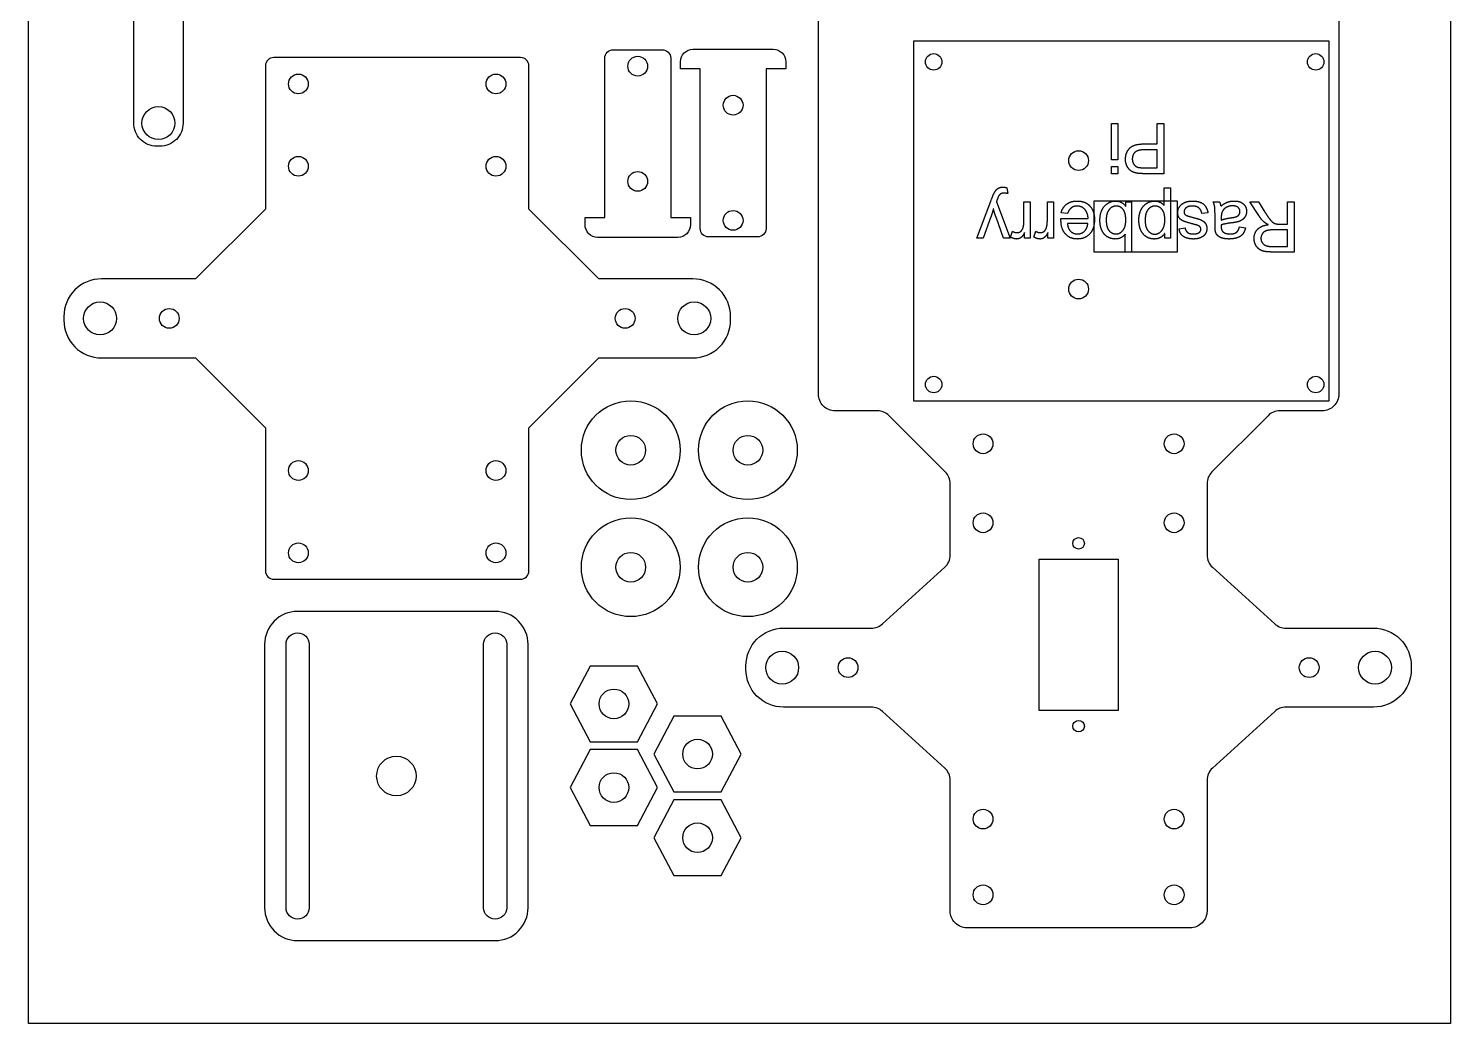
# Model space of a CAD drawing. Header units: inches. Extents: x -6.28 to 2.22, y -9.18 to 0.32.
# Drawn here: x -6.28 to 2.22, y -9.18 to -3.23 of the extents above; entities that cross this region are included whole.
import ezdxf

# ---------------------------------------------------------------- set-up
doc = ezdxf.new("R2010")
doc.units = ezdxf.units.IN
doc.layers.get('0').update_dxf_attribs({"linetype": 'CONTINUOUS'})

msp = doc.modelspace()

# ---------------------------------------------------------------- linework, layer by layer
for p, q in [((0.1972, -4.0112), (0.1972, -3.7938)), ((0.1972, -3.7938), (0.234, -3.7938)), ((0.234, -3.7938), (0.234, -4.0112)), ((0.4693, -3.9158), (0.4693, -3.7938)), ((0.4693, -3.7938), (0.509, -3.7938)), ((0.509, -3.7938), (0.509, -4.0938)), ((0.4693, -3.9512), (0.3918, -3.9512)), ((0.3924, -3.9158), (0.4693, -3.9158)), ((0.4693, -4.0584), (0.4693, -3.9512)), ((0.234, -4.0112), (0.1972, -4.0112)), ((0.1972, -4.0938), (0.1972, -4.0515)), ((0.1972, -4.0515), (0.234, -4.0515)), ((0.234, -4.0515), (0.234, -4.0938)), ((0.3926, -4.0584), (0.4693, -4.0584)), ((0.234, -4.0938), (0.1972, -4.0938)), ((0.509, -4.0938), (0.3959, -4.0938)), ((-0.428, -4.1784), (-0.4239, -4.2129)), ((0.5119, -4.2846), (0.5119, -4.1788)), ((0.5119, -4.1788), (0.5487, -4.1788)), ((0.5487, -4.1788), (0.5487, -4.4794)), ((-0.6079, -4.4794), (-0.5252, -4.2584)), ((-0.4912, -4.2616), (-0.4088, -4.4794)), ((-0.3265, -4.3758), (-0.3265, -4.2621)), ((-0.3265, -4.2621), (-0.2897, -4.2621)), ((-0.2897, -4.2621), (-0.2897, -4.4794)), ((-0.1869, -4.3758), (-0.1869, -4.2621)), ((-0.1869, -4.2621), (-0.1501, -4.2621)), ((-0.1501, -4.2621), (-0.1501, -4.4794)), ((-0.0662, -4.332), (-0.1043, -4.3273)), ((0.2817, -4.2621), (0.3159, -4.2621)), ((0.2817, -4.2893), (0.2817, -4.2621)), ((0.3159, -4.2621), (0.3159, -4.5621)), ((0.773, -4.3269), (0.7366, -4.3327)), ((0.8037, -4.2621), (0.8422, -4.2621)), ((1.0765, -4.3437), (1.0243, -4.2621)), ((1.0243, -4.2621), (1.0743, -4.2621)), ((1.0743, -4.2621), (1.114, -4.3245)), ((1.249, -4.3953), (1.249, -4.2621)), ((1.249, -4.2621), (1.2887, -4.2621)), ((1.2887, -4.2621), (1.2887, -4.5621)), ((-0.5246, -4.3527), (-0.571, -4.4794)), ((-0.4485, -4.4794), (-0.4937, -4.3535)), ((-0.1053, -4.3613), (0.0568, -4.3613)), ((0.0548, -4.3916), (-0.0666, -4.3916)), ((0.6007, -4.4233), (0.6367, -4.4184)), ((0.8154, -4.4022), (0.8154, -4.3531)), ((0.8526, -4.3576), (0.8526, -4.3711)), ((0.9615, -4.4125), (0.9975, -4.4174)), ((1.203, -4.3953), (1.249, -4.3953)), ((-0.571, -4.4794), (-0.6079, -4.4794)), ((-0.4088, -4.4794), (-0.4485, -4.4794)), ((-0.4077, -4.4724), (-0.395, -4.4383)), ((-0.3228, -4.4794), (-0.3228, -4.4464)), ((-0.2897, -4.4794), (-0.3228, -4.4794)), ((-0.2682, -4.4724), (-0.2555, -4.4383)), ((-0.1832, -4.4794), (-0.1832, -4.4464)), ((-0.1501, -4.4794), (-0.1832, -4.4794)), ((0.279, -4.5621), (0.279, -4.455)), ((0.5152, -4.4794), (0.5152, -4.4511)), ((0.5487, -4.4794), (0.5152, -4.4794)), ((1.249, -4.4297), (1.1637, -4.4297)), ((1.249, -4.5289), (1.249, -4.4297)), ((0.3159, -4.5621), (0.279, -4.5621)), ((1.1541, -4.5289), (1.249, -4.5289)), ((1.2887, -4.5621), (1.1557, -4.5621))]:
    msp.add_line(p, q)
for points in [[(2.2232, 0.3247), (2.2232, -9.1753), (-6.2768, -9.1753), (-6.2768, 0.3247)], [(1.4982, -3.3009), (-0.9861, -3.3009), (-0.9861, -5.4518), (1.4982, -5.4518)], [(0.0923, -4.2562), (0.5886, -4.2562), (0.5886, -4.5621), (0.0923, -4.5621)], [(0.2362, -6.3976), (0.2362, -7.3031), (-0.2362, -7.3031), (-0.2362, -6.3976)], [(-2.6358, -7.0376), (-2.9192, -7.0376), (-3.0386, -7.264), (-2.9192, -7.4904), (-2.6358, -7.4904), (-2.5164, -7.264)], [(-2.1358, -7.3376), (-2.4192, -7.3376), (-2.5386, -7.564), (-2.4192, -7.7904), (-2.1358, -7.7904), (-2.0164, -7.564)], [(-2.6358, -7.5376), (-2.9192, -7.5376), (-3.0386, -7.764), (-2.9192, -7.9904), (-2.6358, -7.9904), (-2.5164, -7.764)], [(-2.1358, -7.8376), (-2.4192, -7.8376), (-2.5386, -8.064), (-2.4192, -8.2904), (-2.1358, -8.2904), (-2.0164, -8.064)]]:
    msp.add_lwpolyline(points, close=True)
for points in [[(-5.3524, -3.7913, -0.414214), (-5.4902, -3.9291), (-5.5098, -3.9291, -0.414214), (-5.6476, -3.7913), (-5.6476, -0.2087, -0.414214), (-5.5098, -0.0709), (-5.4902, -0.0709, -0.414214), (-5.3524, -0.2087)], [(-2.8679, -4.7227), (-3.2854, -4.3051), (-3.2854, -3.4496, 0.414214), (-3.3354, -3.3996), (-4.8102, -3.3996, 0.414214), (-4.8602, -3.4496), (-4.8602, -4.3051), (-5.2778, -4.7227), (-5.8402, -4.7227, 0.414214), (-6.0652, -4.9477), (-6.0652, -4.9701, 0.414214), (-5.8402, -5.1951), (-5.2778, -5.1951), (-4.8602, -5.6127), (-4.8602, -6.4682, 0.414214), (-4.8102, -6.5182), (-3.3354, -6.5182, 0.414214), (-3.2854, -6.4682), (-3.2854, -5.6127), (-2.8679, -5.1951), (-2.3054, -5.1951, 0.414214), (-2.0804, -4.9701), (-2.0804, -4.9477, 0.414214), (-2.3054, -4.7227)], [(-2.875, -4.4746, -0.414214), (-2.95, -4.3996), (-2.95, -4.3565), (-2.8319, -4.3565), (-2.8319, -3.4026, -0.414214), (-2.7819, -3.3526), (-2.4882, -3.3526, -0.414214), (-2.4382, -3.4026), (-2.4382, -4.3565), (-2.3201, -4.3565), (-2.3201, -4.3996, -0.414214), (-2.3951, -4.4746)], [(-1.825, -3.3496, -0.414214), (-1.75, -3.4246), (-1.75, -3.4677), (-1.8681, -3.4677), (-1.8681, -4.4217, -0.414214), (-1.9181, -4.4717), (-2.2118, -4.4717, -0.414214), (-2.2618, -4.4217), (-2.2618, -3.4677), (-2.3799, -3.4677), (-2.3799, -3.4246, -0.414214), (-2.3049, -3.3496)], [(-3.2904, -8.4825), (-3.2904, -6.9077, 0.414214), (-3.4872, -6.7109), (-4.6683, -6.7109, 0.414214), (-4.8652, -6.9077), (-4.8652, -8.4825, 0.414214), (-4.6683, -8.6794), (-3.4872, -8.6794, 0.414214)], [(-4.5994, -6.9077), (-4.5994, -8.4825, -1), (-4.7372, -8.4825), (-4.7372, -6.9077, -1)], [(-3.4183, -6.9077), (-3.4183, -8.4825, -1), (-3.5561, -8.4825), (-3.5561, -6.9077, -1)]]:
    msp.add_lwpolyline(points, format="xyb", close=True)
msp.add_lwpolyline([(1.5551, -0.1), (1.5551, -5.4118, -0.414214), (1.4551, -5.5118), (1.2028, -5.5118, 0.198912), (1.1321, -5.5411), (0.797, -5.8762, 0.198912), (0.7677, -5.9469), (0.7677, -6.3731, 0.211309), (0.8004, -6.4471), (1.1722, -6.785, 0.186575), (1.2394, -6.811), (1.7632, -6.811, -0.414214), (1.9882, -7.036), (1.9882, -7.0585, -0.414214), (1.7632, -7.2835), (1.2394, -7.2835, 0.186575), (1.1722, -7.3095), (0.8004, -7.6474, 0.211309), (0.7677, -7.7214), (0.7677, -8.5024, -0.414214), (0.6677, -8.6024), (-0.6677, -8.6024, -0.414214), (-0.7677, -8.5024), (-0.7677, -7.7214, 0.211309), (-0.8004, -7.6474), (-1.1722, -7.3095, 0.186575), (-1.2394, -7.2835), (-1.7632, -7.2835, -0.414214), (-1.9882, -7.0585), (-1.9882, -7.036, -0.414214), (-1.7632, -6.811), (-1.2394, -6.811, 0.186575), (-1.1722, -6.785), (-0.8004, -6.4471, 0.211309), (-0.7677, -6.3731), (-0.7677, -5.9469, 0.198912), (-0.797, -5.8762), (-1.1321, -5.5411, 0.198912), (-1.2028, -5.5118), (-1.4551, -5.5118, -0.414214), (-1.5551, -5.4118), (-1.5551, -0.1, -0.414214)], format="xyb")
for centre, radius in [((-2.635, -3.451), 0.0591), ((-0.8661, -3.4252), 0.0492), ((1.4173, -3.4252), 0.0492), ((-4.6634, -3.5571), 0.0591), ((-3.4823, -3.5571), 0.0591), ((-2.065, -3.6843), 0.0591), ((-5.5, -3.7913), 0.0984), ((-4.6634, -4.0492), 0.0591), ((-3.4823, -4.0492), 0.0591), ((0, -4.0157), 0.0591), ((-2.635, -4.14), 0.0591), ((-2.065, -4.3732), 0.0591), ((0, -4.7835), 0.0591), ((-5.8487, -4.9589), 0.0984), ((-5.4353, -4.9589), 0.0591), ((-2.7104, -4.9589), 0.0591), ((-2.297, -4.9589), 0.0984), ((-0.8661, -5.3543), 0.0492), ((1.4173, -5.3543), 0.0492), ((-2.6768, -5.747), 0.2953), ((-1.9768, -5.747), 0.2953), ((-2.6768, -5.747), 0.0886), ((-1.9768, -5.747), 0.0886), ((-0.5709, -5.7087), 0.0591), ((0.5709, -5.7087), 0.0591), ((-4.6634, -5.8686), 0.0591), ((-3.4823, -5.8686), 0.0591), ((-2.6768, -6.447), 0.2953), ((-1.9768, -6.447), 0.2953), ((-0.5709, -6.1811), 0.0591), ((0.5709, -6.1811), 0.0591), ((0, -6.3041), 0.0344), ((-4.6634, -6.3608), 0.0591), ((-3.4823, -6.3608), 0.0591), ((-2.6768, -6.447), 0.0886), ((-1.9768, -6.447), 0.0886), ((-1.7717, -7.0472), 0.0984), ((1.7717, -7.0472), 0.0984), ((-1.378, -7.0472), 0.0591), ((1.378, -7.0472), 0.0591), ((-2.7775, -7.264), 0.0886), ((0, -7.3967), 0.0344), ((-2.2775, -7.564), 0.0886), ((-4.0778, -7.6951), 0.1181), ((-2.7775, -7.764), 0.0886), ((-0.5709, -7.9528), 0.0591), ((0.5709, -7.9528), 0.0591), ((-2.2775, -8.064), 0.0886), ((-0.5709, -8.4055), 0.0591), ((0.5709, -8.4055), 0.0591)]:
    msp.add_circle(centre, radius)
for points in [[(0.2801, -4.0071), (0.2801, -3.9688), (0.3044, -3.9423)], [(0.3044, -3.9423), (0.3288, -3.9158), (0.3924, -3.9158)], [(0.3372, -3.9655), (0.321, -3.9799), (0.321, -4.0059)], [(0.3918, -3.9512), (0.3533, -3.9512), (0.3372, -3.9655)], [(0.2892, -4.048), (0.2801, -4.0294), (0.2801, -4.0071)], [(0.3132, -4.077), (0.2983, -4.0666), (0.2892, -4.048)], [(0.3502, -4.091), (0.3281, -4.0873), (0.3132, -4.077)], [(0.321, -4.0059), (0.321, -4.0247), (0.3305, -4.0381)], [(0.3305, -4.0381), (0.34, -4.0515), (0.3556, -4.0558)], [(0.3556, -4.0558), (0.3656, -4.0584), (0.3926, -4.0584)], [(0.3959, -4.0938), (0.366, -4.0938), (0.3502, -4.091)], [(-0.5252, -4.2584), (-0.5119, -4.2226), (-0.5045, -4.2091)], [(-0.5045, -4.2091), (-0.4947, -4.1908), (-0.482, -4.1824)], [(-0.4767, -4.2252), (-0.4802, -4.2307), (-0.4879, -4.2526)], [(-0.482, -4.1824), (-0.4693, -4.1739), (-0.4517, -4.1739)], [(-0.4646, -4.2138), (-0.472, -4.2179), (-0.4767, -4.2252)], [(-0.445, -4.2097), (-0.4573, -4.2097), (-0.4646, -4.2138)], [(-0.4517, -4.1739), (-0.4411, -4.1739), (-0.428, -4.1784)], [(-0.4239, -4.2129), (-0.436, -4.2097), (-0.445, -4.2097)], [(-0.5094, -4.3032), (-0.5158, -4.3286), (-0.5246, -4.3527)], [(-0.4937, -4.3535), (-0.5025, -4.3296), (-0.5094, -4.3032)], [(-0.4879, -4.2526), (-0.489, -4.2557), (-0.4912, -4.2616)], [(-0.1043, -4.3273), (-0.0952, -4.294), (-0.0709, -4.2756)], [(-0.0709, -4.2756), (-0.0465, -4.2571), (-0.0087, -4.2571)], [(-0.0435, -4.2981), (-0.0578, -4.3087), (-0.0662, -4.332)], [(-0.0089, -4.2874), (-0.0292, -4.2874), (-0.0435, -4.2981)], [(0.0365, -4.3065), (0.0183, -4.2874), (-0.0089, -4.2874)], [(-0.0087, -4.2571), (0.039, -4.2571), (0.0669, -4.2865)], [(0.0568, -4.3613), (0.0548, -4.3255), (0.0365, -4.3065)], [(0.0669, -4.2865), (0.0949, -4.3159), (0.0949, -4.3689)], [(0.1274, -4.374), (0.1274, -4.3181), (0.155, -4.2876)], [(0.155, -4.2876), (0.1827, -4.2571), (0.2213, -4.2571)], [(0.1827, -4.3084), (0.1651, -4.3294), (0.1651, -4.3709)], [(0.2244, -4.2874), (0.2002, -4.2874), (0.1827, -4.3084)], [(0.2213, -4.2571), (0.2598, -4.2571), (0.2817, -4.2893)], [(0.2715, -4.3159), (0.2541, -4.2874), (0.2244, -4.2874)], [(0.2821, -4.3724), (0.2821, -4.3333), (0.2715, -4.3159)], [(0.3601, -4.3724), (0.3601, -4.339), (0.372, -4.3123)], [(0.372, -4.3123), (0.384, -4.2856), (0.4068, -4.2714)], [(0.4152, -4.3082), (0.3977, -4.329), (0.3977, -4.3726)], [(0.4068, -4.2714), (0.4296, -4.2571), (0.4548, -4.2571)], [(0.4573, -4.2874), (0.4327, -4.2874), (0.4152, -4.3082)], [(0.4548, -4.2571), (0.4732, -4.2571), (0.4879, -4.2649)], [(0.4984, -4.3075), (0.4814, -4.2874), (0.4573, -4.2874)], [(0.4879, -4.2649), (0.5025, -4.2727), (0.5119, -4.2846)], [(0.5154, -4.3695), (0.5154, -4.3275), (0.4984, -4.3075)], [(0.5925, -4.3259), (0.5925, -4.3075), (0.6033, -4.2912)], [(0.6013, -4.3574), (0.5925, -4.3447), (0.5925, -4.3259)], [(0.6033, -4.2912), (0.614, -4.275), (0.6343, -4.266)], [(0.6427, -4.2978), (0.6304, -4.3081), (0.6304, -4.322)], [(0.6304, -4.322), (0.6304, -4.3345), (0.6412, -4.3417)], [(0.6343, -4.266), (0.6545, -4.2571), (0.6801, -4.2571)], [(0.6803, -4.2874), (0.655, -4.2874), (0.6427, -4.2978)], [(0.6801, -4.2571), (0.7225, -4.2571), (0.7447, -4.2747)], [(0.7195, -4.2991), (0.7055, -4.2874), (0.6803, -4.2874)], [(0.7366, -4.3327), (0.7335, -4.3108), (0.7195, -4.2991)], [(0.7447, -4.2747), (0.7669, -4.2923), (0.773, -4.3269)], [(0.813, -4.2882), (0.8107, -4.2745), (0.8037, -4.2621)], [(0.8154, -4.3531), (0.8154, -4.3018), (0.813, -4.2882)], [(0.8422, -4.2621), (0.8479, -4.2735), (0.8496, -4.2889)], [(0.8496, -4.2889), (0.87, -4.2715), (0.889, -4.2643)], [(0.8586, -4.3208), (0.8526, -4.3333), (0.8526, -4.3576)], [(0.8829, -4.2953), (0.8663, -4.3046), (0.8586, -4.3208)], [(0.9208, -4.286), (0.8995, -4.286), (0.8829, -4.2953)], [(0.889, -4.2643), (0.9079, -4.2571), (0.9296, -4.2571)], [(0.9534, -4.2958), (0.9423, -4.286), (0.9208, -4.286)], [(0.9296, -4.2571), (0.9654, -4.2571), (0.9846, -4.2746)], [(0.9646, -4.3204), (0.9646, -4.3056), (0.9534, -4.2958)], [(0.9595, -4.3379), (0.9646, -4.33), (0.9646, -4.3204)], [(0.9846, -4.2746), (1.0039, -4.2921), (1.0039, -4.3194)], [(1.0039, -4.3194), (1.0039, -4.3353), (0.9966, -4.3485)], [(1.114, -4.3245), (1.1314, -4.3515), (1.1426, -4.3658)], [(-0.3463, -4.439), (-0.3367, -4.4317), (-0.3326, -4.4188)], [(-0.3326, -4.4188), (-0.3265, -4.3992), (-0.3265, -4.3758)], [(-0.2068, -4.439), (-0.1972, -4.4317), (-0.1931, -4.4188)], [(-0.1931, -4.4188), (-0.1869, -4.3992), (-0.1869, -4.3758)], [(-0.1055, -4.3711), (-0.1055, -4.3679), (-0.1053, -4.3613)], [(-0.0779, -4.4546), (-0.1055, -4.425), (-0.1055, -4.3711)], [(-0.0666, -4.3916), (-0.0641, -4.419), (-0.0527, -4.4327)], [(0.0356, -4.437), (0.0529, -4.42), (0.0548, -4.3916)], [(0.0949, -4.3689), (0.0949, -4.4237), (0.0666, -4.454)], [(0.1339, -4.4182), (0.1274, -4.3975), (0.1274, -4.374)], [(0.1521, -4.4535), (0.1405, -4.4389), (0.1339, -4.4182)], [(0.1651, -4.3709), (0.1651, -4.4135), (0.1819, -4.4338)], [(0.2645, -4.433), (0.2821, -4.4121), (0.2821, -4.3724)], [(0.3709, -4.4296), (0.3601, -4.4035), (0.3601, -4.3724)], [(0.3977, -4.3726), (0.3977, -4.4141), (0.4148, -4.4348)], [(0.4973, -4.4334), (0.5154, -4.4114), (0.5154, -4.3695)], [(0.6256, -4.3768), (0.6101, -4.3701), (0.6013, -4.3574)], [(0.6801, -4.3938), (0.641, -4.3834), (0.6256, -4.3768)], [(0.6367, -4.4184), (0.6392, -4.4352), (0.651, -4.4446)], [(0.6412, -4.3417), (0.6488, -4.3466), (0.6789, -4.3541)], [(0.6789, -4.3541), (0.7194, -4.3644), (0.7351, -4.3718)], [(0.7127, -4.4033), (0.7071, -4.4012), (0.6801, -4.3938)], [(0.7268, -4.4131), (0.7223, -4.4071), (0.7127, -4.4033)], [(0.7313, -4.426), (0.7313, -4.4188), (0.7268, -4.4131)], [(0.7351, -4.3718), (0.7507, -4.3793), (0.7588, -4.3925)], [(0.7588, -4.3925), (0.7669, -4.4057), (0.7669, -4.4217)], [(0.8172, -4.4362), (0.8154, -4.4268), (0.8154, -4.4022)], [(0.8526, -4.4), (0.8524, -4.4076), (0.8524, -4.4096)], [(0.8524, -4.4096), (0.8524, -4.4321), (0.8629, -4.4413)], [(0.8526, -4.3711), (0.8727, -4.3629), (0.9128, -4.3572)], [(0.9183, -4.3873), (0.8737, -4.3926), (0.8526, -4.4)], [(0.9128, -4.3572), (0.9355, -4.3539), (0.9449, -4.3498)], [(0.9511, -4.3818), (0.9402, -4.3846), (0.9183, -4.3873)], [(0.9432, -4.4447), (0.9556, -4.4356), (0.9615, -4.4125)], [(0.9449, -4.3498), (0.9543, -4.3458), (0.9595, -4.3379)], [(0.9776, -4.3697), (0.9658, -4.3777), (0.9511, -4.3818)], [(0.9966, -4.3485), (0.9893, -4.3617), (0.9776, -4.3697)], [(0.9975, -4.4174), (0.9926, -4.4405), (0.9814, -4.4547)], [(1.0696, -4.4264), (1.0902, -4.4045), (1.1334, -4.3986)], [(1.1095, -4.3836), (1.0921, -4.3677), (1.0765, -4.3437)], [(1.1334, -4.3986), (1.1176, -4.391), (1.1095, -4.3836)], [(1.1426, -4.3658), (1.1539, -4.3801), (1.1628, -4.3859)], [(1.1628, -4.3859), (1.1717, -4.3916), (1.1809, -4.3938)], [(1.1809, -4.3938), (1.1876, -4.3953), (1.203, -4.3953)], [(-0.3699, -4.4843), (-0.3885, -4.4843), (-0.4077, -4.4724)], [(-0.395, -4.4383), (-0.3815, -4.4462), (-0.368, -4.4462)], [(-0.3462, -4.4769), (-0.357, -4.4843), (-0.3699, -4.4843)], [(-0.368, -4.4462), (-0.356, -4.4462), (-0.3463, -4.439)], [(-0.3228, -4.4464), (-0.3355, -4.4696), (-0.3462, -4.4769)], [(-0.2303, -4.4843), (-0.2489, -4.4843), (-0.2682, -4.4724)], [(-0.2555, -4.4383), (-0.242, -4.4462), (-0.2285, -4.4462)], [(-0.2067, -4.4769), (-0.2174, -4.4843), (-0.2303, -4.4843)], [(-0.2285, -4.4462), (-0.2164, -4.4462), (-0.2068, -4.439)], [(-0.1832, -4.4464), (-0.1959, -4.4696), (-0.2067, -4.4769)], [(-0.0066, -4.4843), (-0.0502, -4.4843), (-0.0779, -4.4546)], [(-0.0527, -4.4327), (-0.0351, -4.454), (-0.007, -4.454)], [(-0.007, -4.454), (0.0183, -4.454), (0.0356, -4.437)], [(0.0666, -4.454), (0.0384, -4.4843), (-0.0066, -4.4843)], [(0.1815, -4.4762), (0.1636, -4.4681), (0.1521, -4.4535)], [(0.2195, -4.4843), (0.1994, -4.4843), (0.1815, -4.4762)], [(0.1819, -4.4338), (0.1988, -4.454), (0.2228, -4.454)], [(0.279, -4.455), (0.2557, -4.4843), (0.2195, -4.4843)], [(0.2228, -4.454), (0.2469, -4.454), (0.2645, -4.433)], [(0.403, -4.47), (0.3818, -4.4556), (0.3709, -4.4296)], [(0.4522, -4.4843), (0.4243, -4.4843), (0.403, -4.47)], [(0.4148, -4.4348), (0.4319, -4.4554), (0.4556, -4.4554)], [(0.4884, -4.476), (0.4734, -4.4843), (0.4522, -4.4843)], [(0.4556, -4.4554), (0.4792, -4.4554), (0.4973, -4.4334)], [(0.5152, -4.4511), (0.5033, -4.4677), (0.4884, -4.476)], [(0.6134, -4.457), (0.6042, -4.4444), (0.6007, -4.4233)], [(0.642, -4.4769), (0.6226, -4.4696), (0.6134, -4.457)], [(0.6869, -4.4843), (0.6613, -4.4843), (0.642, -4.4769)], [(0.651, -4.4446), (0.6627, -4.454), (0.6842, -4.454)], [(0.6842, -4.454), (0.7096, -4.454), (0.7204, -4.4456)], [(0.7187, -4.4799), (0.7039, -4.4843), (0.6869, -4.4843)], [(0.7421, -4.4692), (0.7335, -4.4755), (0.7187, -4.4799)], [(0.7204, -4.4456), (0.7313, -4.4372), (0.7313, -4.426)], [(0.7602, -4.4486), (0.7536, -4.461), (0.7421, -4.4692)], [(0.7669, -4.4217), (0.7669, -4.4362), (0.7602, -4.4486)], [(0.8287, -4.4613), (0.8205, -4.4513), (0.8172, -4.4362)], [(0.8543, -4.4777), (0.8369, -4.4712), (0.8287, -4.4613)], [(0.8995, -4.4843), (0.8717, -4.4843), (0.8543, -4.4777)], [(0.8629, -4.4413), (0.877, -4.4538), (0.9048, -4.4538)], [(0.9488, -4.4766), (0.9275, -4.4843), (0.8995, -4.4843)], [(0.9048, -4.4538), (0.9308, -4.4538), (0.9432, -4.4447)], [(0.9814, -4.4547), (0.9701, -4.4689), (0.9488, -4.4766)], [(1.0489, -4.4802), (1.0489, -4.4483), (1.0696, -4.4264)], [(1.0614, -4.5254), (1.0489, -4.505), (1.0489, -4.4802)], [(1.0978, -4.4533), (1.0898, -4.4657), (1.0898, -4.4802)], [(1.0898, -4.4802), (1.0898, -4.5015), (1.1053, -4.5152)], [(1.1211, -4.4353), (1.1058, -4.4409), (1.0978, -4.4533)], [(1.1637, -4.4297), (1.1365, -4.4297), (1.1211, -4.4353)], [(1.0947, -4.554), (1.0739, -4.5459), (1.0614, -4.5254)], [(1.1557, -4.5621), (1.1156, -4.5621), (1.0947, -4.554)], [(1.1053, -4.5152), (1.1207, -4.5289), (1.1541, -4.5289)]]:
    msp.add_open_spline(points, degree=2)

doc.saveas('drawing.dxf')
